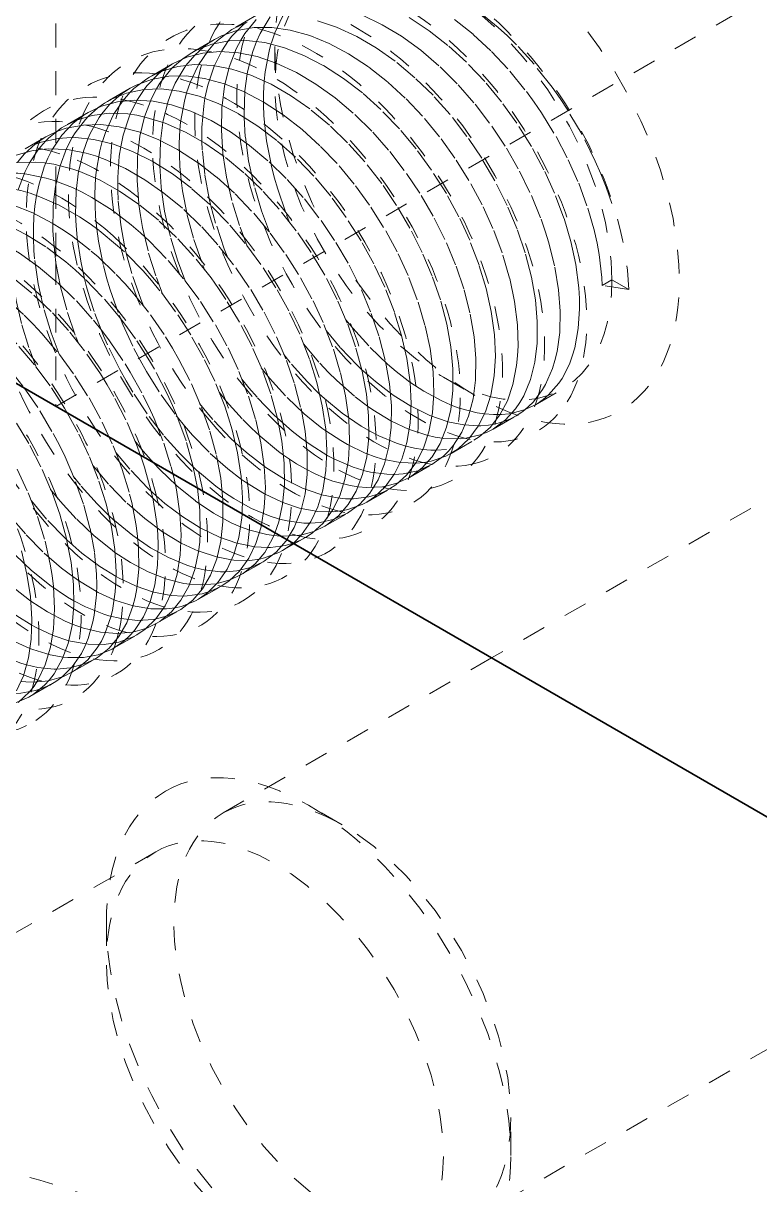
# Model space of a CAD drawing. Header units: millimetres. Extents: x -742 to 742, y -525 to 525.
# Drawn here: x 398.56 to 429.47, y 142.76 to 191.49 of the extents above; entities that cross this region are included whole.
import ezdxf

# ---------------------------------------------------------------- set-up
doc = ezdxf.new("R2010")
doc.units = ezdxf.units.MM
doc.linetypes.add('虚线', pattern=[2, 1, -1])
doc.layers.get('0').update_dxf_attribs({"lineweight": 35})
doc.layers.add('粗实线层', color=7, linetype='Continuous', lineweight=35)
doc.layers.add('虚线层', color=6, linetype='虚线', lineweight=18)

# ---------------------------------------------------------------- blocks, each defined once
blk = doc.blocks.new('*X14')
blk.add_line((-632.242, -189.479), (-540.318, -242.551))
at = {"layer": '虚线层', "color": 7}
for p, q in [((-592.694, -228.583), (-625.221, -247.363)), ((-594.765, -231.528), (-594.765, -233.161))]:
    blk.add_line(p, q, dxfattribs=at)
for centre, major_axis in [((-586.28, -236.427), (-6, 10.392)), ((-587.694, -237.244), (-5, 8.66))]:
    blk.add_ellipse(centre, major_axis=major_axis, ratio=0.57735, dxfattribs=at)
blk = doc.blocks.new('*X15')
blk.add_line((-632.242, -189.479), (-540.318, -242.551))
at = {"layer": '虚线层', "color": 7}
for p, q in [((-596.887, -175.832), (-596.887, -200.603)), ((-596.887, -209.891), (-567.39, -192.861)), ((-588.462, -193.48), (-589.415, -194.031)), ((-590.227, -194.5), (-591.183, -195.052)), ((-587.694, -194.786), (-587.694, -196.419)), ((-591.995, -195.52), (-592.949, -196.071)), ((-593.765, -196.542), (-594.718, -197.092)), ((-595.531, -197.562), (-596.487, -198.113)), ((-597.298, -198.582), (-598.252, -199.133)), ((-596.887, -200.603), (-596.887, -203.792)), ((-596.887, -203.792), (-596.887, -209.891)), ((-573.552, -204.584), (-573.96, -204.82)), ((-572.845, -204.992), (-573.552, -204.584)), ((-572.845, -204.992), (-573.96, -204.82)), ((-557.339, -208.171), (-578.602, -220.447)), ((-580.623, -208.667), (-579.209, -209.483)), ((-576.764, -209.821), (-575.623, -209.162)), ((-586.886, -215.665), (-596.887, -209.891)), ((-578.531, -210.841), (-577.576, -210.289)), ((-580.297, -211.861), (-579.344, -211.31)), ((-582.067, -212.882), (-581.113, -212.332)), ((-583.835, -213.903), (-582.879, -213.351)), ((-585.601, -214.923), (-584.646, -214.372)), ((-586.886, -215.665), (-586.416, -215.393)), ((-587.369, -215.944), (-586.886, -215.665)), ((-578.602, -220.447), (-586.886, -215.665)), ((-589.139, -216.965), (-588.183, -216.414)), ((-590.904, -217.985), (-589.949, -217.433)), ((-592.672, -219.005), (-591.719, -218.455)), ((-594.442, -220.027), (-593.487, -219.476)), ((-596.208, -221.047), (-595.253, -220.495)), ((-578.602, -220.447), (-589.866, -226.95)), ((-558.602, -231.994), (-578.602, -220.447)), ((-597.975, -222.067), (-597.022, -221.517)), ((-584.866, -227.446), (-586.28, -226.629)), ((-579.866, -244.271), (-558.602, -231.994)), ((-577.795, -241.326), (-577.795, -239.693))]:
    blk.add_line(p, q, dxfattribs=at)
for points in [[(-580.16, -193.658), (-579.368, -194.288), (-578.6, -195), (-577.83, -195.827), (-577.142, -196.678), (-576.814, -197.127), (-576.505, -197.581), (-575.898, -198.573), (-575.387, -199.545), (-574.945, -200.532), (-574.564, -201.574), (-574.285, -202.555), (-574.176, -203.043), (-574.09, -203.516), (-573.977, -204.49), (-573.96, -204.82)], [(-575.644, -208.716), (-575.338, -208.115), (-575.214, -207.781), (-575.112, -207.431), (-574.963, -206.629), (-574.909, -205.799), (-574.913, -205.359), (-574.94, -204.913), (-575.065, -203.934), (-575.273, -202.97), (-575.565, -201.987), (-575.958, -200.946), (-576.409, -199.959), (-576.928, -198.99), (-577.544, -198.002), (-578.188, -197.107), (-578.884, -196.265), (-579.661, -195.448), (-580.432, -194.747), (-581.226, -194.127), (-582.075, -193.573)], [(-584.044, -193.469), (-583.19, -193.875), (-582.377, -194.363), (-581.575, -194.944), (-580.754, -195.649), (-580.003, -196.399), (-579.291, -197.217), (-578.591, -198.138), (-577.98, -199.06), (-577.43, -200.017), (-576.927, -201.048), (-576.525, -202.04), (-576.351, -202.54), (-576.201, -203.029), (-575.948, -204.053), (-575.793, -204.997), (-575.724, -205.902), (-575.745, -206.798), (-575.853, -207.589), (-575.941, -207.96), (-576.047, -208.307), (-576.338, -208.976), (-576.461, -209.187)], [(-573.555, -201.379), (-573.8, -200.687), (-574.017, -200.14), (-574.25, -199.604), (-574.806, -198.486), (-575.404, -197.467), (-575.729, -196.97), (-576.064, -196.495), (-576.82, -195.534), (-577.553, -194.725), (-577.935, -194.346), (-578.319, -193.993), (-579.148, -193.317), (-579.778, -192.883)], [(-589.643, -194.545), (-589.495, -194.357), (-589.011, -193.867), (-588.904, -193.78)], [(-578.531, -210.841), (-578.524, -210.837), (-578.012, -210.461), (-577.593, -210), (-577.41, -209.73), (-577.247, -209.442), (-576.968, -208.762), (-576.787, -208.033), (-576.692, -207.235), (-576.684, -206.33), (-576.764, -205.419), (-576.93, -204.469), (-577.194, -203.442), (-577.53, -202.452), (-577.944, -201.462), (-578.459, -200.434), (-579.017, -199.481), (-579.634, -198.563), (-580.341, -197.649), (-581.059, -196.84), (-581.815, -196.101), (-582.641, -195.41), (-583.446, -194.841), (-584.258, -194.365), (-585.11, -193.973), (-585.909, -193.708)], [(-588.855, -193.767), (-589.416, -194.031)], [(-588.474, -193.657), (-588.511, -193.695), (-588.952, -194.247), (-589.128, -194.53)], [(-588.467, -194.577), (-588.315, -194.244), (-587.939, -193.613), (-587.892, -193.547)], [(-587.363, -193.515), (-587.372, -193.531), (-587.696, -194.215), (-587.828, -194.591), (-587.861, -194.696)], [(-590.227, -194.5), (-589.929, -194.345), (-589.287, -194.115), (-588.56, -193.993), (-587.825, -193.991), (-587.056, -194.101), (-586.221, -194.333), (-585.411, -194.664), (-584.598, -195.097), (-583.749, -195.658), (-582.957, -196.284), (-582.189, -196.992), (-581.416, -197.814), (-580.723, -198.66), (-580.081, -199.558), (-579.469, -200.547), (-578.954, -201.518), (-578.51, -202.506), (-578.124, -203.549), (-577.838, -204.531), (-577.635, -205.492), (-577.515, -206.467), (-577.49, -207.349), (-577.51, -207.774), (-577.552, -208.176), (-577.708, -208.973), (-577.94, -209.652), (-578.251, -210.246), (-578.661, -210.771), (-579.123, -211.169), (-579.344, -211.31)], [(-589.416, -194.031), (-589.493, -194.077), (-590.035, -194.48), (-590.221, -194.657)], [(-591.427, -195.586), (-591.059, -195.15), (-590.688, -194.813)], [(-580.297, -211.86), (-580.008, -211.671), (-579.557, -211.259), (-579.159, -210.72), (-578.857, -210.113), (-578.635, -209.422), (-578.49, -208.614), (-578.441, -207.78), (-578.48, -206.892), (-578.614, -205.911), (-578.828, -204.946), (-579.124, -203.961), (-579.521, -202.918), (-579.975, -201.932), (-580.5, -200.965), (-581.123, -199.982), (-581.772, -199.09), (-582.47, -198.252), (-583.247, -197.439), (-584.019, -196.742), (-584.814, -196.128), (-585.666, -195.582), (-586.48, -195.163), (-587.288, -194.847), (-588.119, -194.629), (-588.882, -194.535), (-589.612, -194.552), (-590.334, -194.692), (-590.97, -194.937), (-591.183, -195.052)], [(-590.221, -194.657), (-590.51, -194.983), (-590.898, -195.557)], [(-590.688, -194.813), (-590.514, -194.683), (-590.227, -194.5)], [(-590.232, -195.595), (-589.926, -194.975), (-589.643, -194.545)], [(-589.128, -194.53), (-589.316, -194.89), (-589.612, -195.656), (-589.628, -195.71)], [(-588.859, -195.939), (-588.832, -195.794), (-588.624, -194.999), (-588.467, -194.577)], [(-587.861, -194.696), (-587.939, -194.98), (-588.104, -195.86), (-588.145, -196.24)], [(-591.183, -195.052), (-591.546, -195.29), (-592.004, -195.691)], [(-591.995, -195.52), (-591.389, -195.24), (-590.723, -195.065), (-590.009, -195), (-589.217, -195.051), (-588.434, -195.214), (-587.633, -195.486), (-586.78, -195.885), (-585.969, -196.368), (-585.167, -196.944), (-584.343, -197.642), (-583.588, -198.386), (-582.871, -199.198), (-582.168, -200.116), (-581.556, -201.037), (-581.004, -201.994), (-580.495, -203.023), (-580.085, -204.013), (-579.754, -205.002), (-579.495, -206.026), (-579.336, -206.974), (-579.263, -207.883), (-579.278, -208.785), (-579.38, -209.578), (-579.565, -210.301), (-579.85, -210.975), (-580.201, -211.525), (-580.406, -211.767), (-580.625, -211.98), (-581.113, -212.332)], [(-593.181, -196.589), (-593.061, -196.435), (-592.58, -195.937), (-592.421, -195.807)], [(-582.067, -212.882), (-582.024, -212.857), (-581.515, -212.473), (-581.101, -212.004), (-580.762, -211.442), (-580.491, -210.757), (-580.316, -210.023), (-580.225, -209.219), (-580.221, -208.309), (-580.306, -207.394), (-580.478, -206.443), (-580.751, -205.416), (-581.094, -204.427), (-581.512, -203.437), (-582.03, -202.409), (-582.59, -201.457), (-583.212, -200.542), (-583.924, -199.633), (-584.647, -198.83), (-585.406, -198.096), (-586.232, -197.409), (-587.035, -196.845), (-587.847, -196.376), (-588.7, -195.993), (-589.5, -195.736), (-590.28, -195.589), (-591.066, -195.553), (-591.772, -195.633), (-592.431, -195.823), (-592.949, -196.071)], [(-592.004, -195.691), (-592.08, -195.771), (-592.514, -196.329), (-592.662, -196.57)], [(-592.421, -195.807), (-592.031, -195.542), (-591.995, -195.52)], [(-592.001, -196.617), (-591.873, -196.331), (-591.505, -195.695), (-591.427, -195.586)], [(-590.898, -195.557), (-590.931, -195.616), (-591.252, -196.307), (-591.396, -196.731)], [(-590.627, -196.961), (-590.506, -196.414), (-590.256, -195.654), (-590.232, -195.595)], [(-589.628, -195.71), (-589.807, -196.461), (-589.911, -197.26)], [(-593.765, -196.542), (-593.509, -196.407), (-592.87, -196.17), (-592.143, -196.038), (-591.41, -196.028), (-590.643, -196.13), (-589.811, -196.356), (-589.005, -196.68), (-588.191, -197.107), (-587.34, -197.66), (-586.544, -198.279), (-585.774, -198.981), (-584.999, -199.799), (-584.306, -200.642), (-583.661, -201.538), (-583.043, -202.524), (-582.522, -203.492), (-582.071, -204.478), (-581.68, -205.521), (-581.391, -206.505), (-581.184, -207.469), (-581.057, -208.447), (-581.024, -209.332), (-581.078, -210.161), (-581.228, -210.963), (-581.456, -211.649), (-581.765, -212.25), (-582.17, -212.783), (-582.626, -213.187), (-582.879, -213.351)], [(-592.949, -196.071), (-593.066, -196.141), (-593.606, -196.553), (-593.763, -196.704)], [(-588.985, -197.767), (-588.988, -197.621), (-588.953, -196.655), (-588.859, -195.939)], [(-588.145, -196.24), (-588.174, -196.759), (-588.176, -197.232), (-588.156, -197.707), (-588.094, -198.375)], [(-594.958, -197.623), (-594.626, -197.225), (-594.229, -196.859)], [(-583.835, -213.903), (-583.513, -213.688), (-583.065, -213.269), (-582.67, -212.722), (-582.372, -212.108), (-582.157, -211.412), (-582.021, -210.601), (-581.979, -209.764), (-582.023, -208.871), (-582.161, -207.887), (-582.379, -206.919), (-582.681, -205.933), (-583.085, -204.892), (-583.546, -203.908), (-584.077, -202.943), (-584.701, -201.961), (-585.352, -201.071), (-586.053, -200.236), (-586.834, -199.429), (-587.61, -198.739), (-588.407, -198.132), (-589.259, -197.593), (-590.071, -197.179), (-590.876, -196.869), (-591.706, -196.66), (-592.47, -196.574), (-593.199, -196.6), (-593.917, -196.747), (-594.547, -196.999), (-594.718, -197.092)], [(-593.763, -196.704), (-594.078, -197.064), (-594.434, -197.596)], [(-594.229, -196.859), (-594.088, -196.752), (-593.765, -196.542)], [(-593.768, -197.633), (-593.488, -197.061), (-593.181, -196.589)], [(-592.662, -196.57), (-592.871, -196.977), (-593.161, -197.749)], [(-592.393, -197.981), (-592.376, -197.891), (-592.174, -197.091), (-592.001, -196.617)], [(-591.396, -196.731), (-591.49, -197.078), (-591.649, -197.962), (-591.681, -198.282)], [(-595.531, -197.562), (-594.967, -197.296), (-594.303, -197.113), (-593.594, -197.041), (-592.806, -197.086), (-592.026, -197.242), (-591.225, -197.506), (-590.371, -197.897), (-589.558, -198.372), (-588.755, -198.942), (-587.931, -199.636), (-587.176, -200.375), (-586.457, -201.184), (-585.748, -202.096), (-585.13, -203.013), (-584.572, -203.967), (-584.06, -204.997), (-583.648, -205.988), (-583.312, -206.977), (-583.046, -208.003), (-582.879, -208.951), (-582.798, -209.862), (-582.808, -210.768), (-582.906, -211.568), (-583.088, -212.297), (-583.366, -212.976), (-583.71, -213.532), (-584.128, -213.992), (-584.641, -214.368), (-584.646, -214.372)], [(-594.718, -197.092), (-594.842, -197.167), (-595.116, -197.358), (-595.531, -197.725)], [(-590.755, -198.779), (-590.754, -198.184), (-590.679, -197.29), (-590.627, -196.961)], [(-589.911, -197.26), (-589.916, -197.33), (-589.94, -198.304), (-589.875, -199.275), (-589.864, -199.379)], [(-596.719, -198.633), (-596.629, -198.515), (-596.153, -198.011), (-595.964, -197.854)], [(-585.6, -214.922), (-585.523, -214.876), (-585.021, -214.486), (-584.613, -214.012), (-584.279, -213.443), (-584.011, -212.75), (-583.84, -212.01), (-583.755, -211.202), (-583.76, -210.29), (-583.853, -209.373), (-584.031, -208.42), (-584.308, -207.391), (-584.654, -206.399), (-585.077, -205.409), (-585.601, -204.384), (-586.168, -203.435), (-586.795, -202.524), (-587.509, -201.618), (-588.233, -200.818), (-588.992, -200.088), (-589.82, -199.408), (-590.626, -198.852), (-591.44, -198.391), (-592.292, -198.014), (-593.09, -197.764), (-593.484, -197.679), (-593.866, -197.623), (-594.649, -197.595), (-595.354, -197.683), (-596.012, -197.882), (-596.487, -198.114)], [(-595.531, -197.725), (-595.645, -197.847), (-596.076, -198.411), (-596.194, -198.606)], [(-595.964, -197.854), (-595.607, -197.607), (-595.531, -197.562)], [(-595.537, -198.659), (-595.43, -198.419), (-595.065, -197.776), (-594.958, -197.623)], [(-594.434, -197.596), (-594.493, -197.703), (-594.807, -198.399), (-594.933, -198.78), (-594.934, -198.781)], [(-594.162, -199.004), (-594.057, -198.511), (-593.814, -197.746), (-593.768, -197.633)], [(-593.161, -197.749), (-593.161, -197.749), (-593.353, -198.56), (-593.449, -199.3)], [(-588.609, -200.462), (-588.795, -199.584), (-588.934, -198.586), (-588.985, -197.767)], [(-596.487, -198.114), (-596.642, -198.209), (-597.177, -198.626), (-597.311, -198.758)], [(-597.298, -198.582), (-597.084, -198.468), (-596.772, -198.331), (-596.451, -198.223), (-595.73, -198.085), (-594.999, -198.068), (-594.233, -198.161), (-593.4, -198.378), (-592.593, -198.695), (-591.781, -199.115), (-590.931, -199.663), (-590.136, -200.276), (-589.363, -200.972), (-588.583, -201.784), (-587.885, -202.622), (-587.237, -203.515), (-586.617, -204.5), (-586.093, -205.468), (-585.638, -206.453), (-585.239, -207.495), (-584.942, -208.479), (-584.729, -209.444), (-584.597, -210.426), (-584.561, -211.315), (-584.61, -212.15), (-584.752, -212.956), (-584.973, -213.645), (-585.274, -214.252), (-585.674, -214.791), (-586.128, -215.204), (-586.416, -215.394)], [(-592.523, -199.805), (-592.524, -199.728), (-592.493, -198.757), (-592.393, -197.981)], [(-591.681, -198.282), (-591.71, -198.863), (-591.685, -199.813), (-591.629, -200.404)], [(-597.734, -198.877), (-597.659, -198.819), (-597.597, -198.774)], [(-586.905, -215.613), (-586.57, -215.276), (-586.183, -214.724), (-585.893, -214.106), (-585.683, -213.405), (-585.552, -212.588), (-585.513, -211.744), (-585.562, -210.848), (-585.708, -209.862), (-585.934, -208.894), (-586.243, -207.909), (-586.651, -206.866), (-587.115, -205.882), (-587.648, -204.917), (-588.278, -203.938), (-588.935, -203.054), (-589.64, -202.224), (-590.424, -201.422), (-591.199, -200.736), (-591.599, -200.422), (-591.996, -200.134), (-592.848, -199.601), (-593.661, -199.195), (-594.467, -198.894), (-595.296, -198.693), (-596.057, -198.614), (-596.427, -198.617), (-596.781, -198.647), (-597.495, -198.801), (-597.733, -198.884)], [(-597.597, -198.774), (-597.298, -198.582)], [(-597.311, -198.758), (-597.42, -198.874), (-597.518, -198.987)], [(-597.303, -199.676), (-597.216, -199.478), (-597.048, -199.146), (-596.719, -198.633)], [(-596.194, -198.606), (-596.43, -199.067), (-596.701, -199.796)], [(-595.929, -200.016), (-595.925, -199.991), (-595.727, -199.185), (-595.537, -198.659)], [(-594.934, -198.781), (-595.037, -199.173), (-595.189, -200.062), (-595.214, -200.321)], [(-590.375, -201.479), (-590.447, -201.173), (-590.634, -200.162), (-590.741, -199.128), (-590.755, -198.779)], [(-588.094, -198.375), (-588.044, -198.744), (-587.85, -199.755), (-587.722, -200.271), (-587.575, -200.78), (-587.204, -201.86), (-587.082, -202.171)], [(-598.549, -199.356), (-597.888, -199.164), (-597.536, -199.11), (-597.179, -199.083), (-596.392, -199.119), (-595.614, -199.268), (-595.214, -199.384), (-594.816, -199.526), (-593.964, -199.911), (-593.151, -200.379), (-592.346, -200.942), (-591.518, -201.628), (-590.76, -202.362), (-590.039, -203.167), (-589.329, -204.077), (-588.708, -204.992), (-588.146, -205.943), (-587.626, -206.97), (-587.207, -207.96), (-586.866, -208.95), (-586.596, -209.978), (-586.425, -210.93), (-586.339, -211.844), (-586.34, -212.752), (-586.43, -213.555), (-586.606, -214.289), (-586.88, -214.975), (-587.221, -215.539), (-587.635, -216.007), (-588.142, -216.39), (-588.183, -216.413)], [(-598.491, -199.659), (-598.42, -199.566), (-598.194, -199.301), (-597.734, -198.877)], [(-597.518, -198.987), (-597.642, -199.143), (-597.967, -199.637)], [(-594.289, -200.818), (-594.288, -200.287), (-594.221, -199.389), (-594.162, -199.004)], [(-593.449, -199.3), (-593.459, -199.435), (-593.476, -200.412), (-593.403, -201.384), (-593.399, -201.421)], [(-596.177, -199.931), (-596.968, -199.729), (-597.357, -199.67), (-597.733, -199.638), (-598.5, -199.662), (-599.185, -199.799), (-599.51, -199.909), (-599.817, -200.045), (-600.02, -200.154)], [(-597.967, -199.637), (-598.05, -199.788), (-598.174, -200.037)], [(-597.695, -201.037), (-597.604, -200.606), (-597.367, -199.836), (-597.303, -199.676)], [(-596.701, -199.796), (-596.715, -199.845), (-596.899, -200.659), (-596.959, -201.094), (-596.984, -201.345)], [(-592.143, -202.506), (-592.319, -201.695), (-592.465, -200.696), (-592.523, -199.805)], [(-589.864, -199.379), (-589.725, -200.277), (-589.476, -201.35), (-589.157, -202.377), (-588.86, -203.165)], [(-600.835, -200.624), (-600.27, -200.358), (-599.57, -200.168), (-598.857, -200.102), (-598.484, -200.111), (-598.107, -200.148), (-597.287, -200.315), (-596.993, -200.403)], [(-598.174, -200.037), (-598.453, -200.77), (-598.466, -200.814)], [(-587.69, -215.205), (-587.531, -214.742), (-587.369, -213.999), (-587.29, -213.187), (-587.3, -212.271), (-587.397, -211.35), (-587.579, -210.393), (-587.863, -209.363), (-588.216, -208.373), (-588.646, -207.385), (-589.175, -206.36), (-589.745, -205.412), (-590.054, -204.949), (-590.373, -204.503), (-591.09, -203.601), (-591.819, -202.807), (-592.582, -202.084), (-593.412, -201.41), (-594.218, -200.859), (-594.627, -200.617), (-595.03, -200.403), (-595.881, -200.033), (-596.177, -199.931)], [(-596.058, -201.843), (-596.058, -201.834), (-596.036, -200.861), (-595.929, -200.016)], [(-594.293, -203.152), (-595.081, -202.502), (-595.485, -202.208), (-595.887, -201.941), (-596.742, -201.453), (-597.552, -201.092), (-597.957, -200.95), (-598.35, -200.836), (-599.167, -200.685), (-599.913, -200.655), (-600.621, -200.738), (-601.314, -200.944), (-601.79, -201.176)], [(-596.993, -200.403), (-596.186, -200.712), (-595.776, -200.907), (-595.372, -201.124), (-594.52, -201.664), (-593.723, -202.271), (-593.33, -202.61), (-592.95, -202.963), (-592.17, -203.771), (-591.469, -204.606), (-590.816, -205.494), (-590.189, -206.475), (-589.66, -207.44), (-589.201, -208.426), (-588.799, -209.469), (-588.498, -210.455), (-588.278, -211.421), (-588.138, -212.404), (-588.094, -213.296), (-588.137, -214.134), (-588.276, -214.947), (-588.493, -215.643), (-588.789, -216.256), (-589.182, -216.801), (-589.629, -217.219), (-589.949, -217.433)], [(-595.214, -200.321), (-595.246, -200.968), (-595.217, -201.922), (-595.167, -202.445)], [(-591.629, -200.404), (-591.567, -200.853), (-591.37, -201.867), (-591.092, -202.893), (-590.715, -203.972), (-590.628, -204.192)], [(-587.918, -202.588), (-588.253, -201.684), (-588.56, -200.656), (-588.609, -200.462)], [(-602.601, -201.644), (-602.354, -201.513), (-601.718, -201.275), (-601.378, -201.196), (-601.031, -201.147), (-600.262, -201.132), (-599.495, -201.231), (-598.703, -201.441), (-597.853, -201.776), (-597.041, -202.202), (-596.632, -202.454), (-596.232, -202.725), (-595.397, -203.374), (-595.11, -203.623)], [(-597.828, -202.818), (-597.828, -202.393), (-597.806, -201.932), (-597.764, -201.491), (-597.695, -201.037)], [(-594, -203.148), (-594.16, -202.272), (-594.271, -201.235), (-594.289, -200.818)], [(-592.95, -207.981), (-593.548, -207.05), (-593.871, -206.596), (-594.202, -206.162), (-594.942, -205.288), (-595.686, -204.522), (-596.073, -204.165), (-596.46, -203.832), (-597.297, -203.197), (-598.108, -202.687), (-598.922, -202.277), (-599.77, -201.957), (-600.559, -201.762), (-601.32, -201.677), (-602.083, -201.708), (-602.763, -201.852), (-603.394, -202.107), (-603.556, -202.195)], [(-596.984, -201.345), (-596.997, -201.537), (-597.007, -202.517), (-596.988, -202.873)], [(-593.399, -201.421), (-593.334, -201.886), (-593.245, -202.387), (-592.99, -203.46), (-592.667, -204.488), (-592.392, -205.216)], [(-589.666, -203.657), (-589.815, -203.278), (-590.179, -202.198), (-590.375, -201.479)], [(-604.371, -202.665), (-603.851, -202.417), (-603.155, -202.219), (-602.444, -202.144), (-601.694, -202.181), (-600.875, -202.34), (-600.075, -202.604), (-599.668, -202.777), (-599.265, -202.973), (-598.412, -203.469), (-597.607, -204.037), (-596.821, -204.692), (-596.024, -205.465), (-595.304, -206.273), (-594.959, -206.703), (-594.631, -207.14), (-593.98, -208.104), (-593.766, -208.452)], [(-595.68, -204.537), (-595.84, -203.805), (-595.991, -202.804), (-596.036, -202.31), (-596.058, -201.843)], [(-593.328, -211.945), (-593.499, -211.488), (-593.949, -210.449), (-594.449, -209.473), (-594.727, -208.991), (-595.015, -208.523), (-595.675, -207.566), (-596.356, -206.707), (-597.083, -205.91), (-597.885, -205.147), (-598.673, -204.503), (-599.478, -203.947), (-600.331, -203.465), (-601.141, -203.111), (-601.94, -202.864), (-602.757, -202.721), (-603.501, -202.7), (-604.205, -202.789), (-604.891, -203.002), (-605.323, -203.215)], [(-595.167, -202.445), (-595.094, -202.964), (-594.89, -203.978), (-594.756, -204.495), (-594.604, -205.004), (-594.22, -206.082), (-594.172, -206.203)], [(-591.443, -204.649), (-591.762, -203.794), (-592.075, -202.767), (-592.143, -202.506)], [(-606.139, -203.686), (-605.933, -203.576), (-605.299, -203.329), (-604.613, -203.192), (-603.847, -203.169), (-603.083, -203.262), (-602.295, -203.465), (-601.447, -203.794), (-600.633, -204.211), (-599.822, -204.727), (-598.984, -205.368), (-598.212, -206.064), (-597.834, -206.443), (-597.472, -206.834), (-596.737, -207.714), (-596.086, -208.605), (-595.492, -209.539), (-594.937, -210.555), (-594.481, -211.54), (-594.28, -212.04), (-594.101, -212.533), (-593.787, -213.569), (-593.698, -213.928)], [(-597.804, -203.344), (-597.828, -202.818)], [(-596.988, -202.873), (-596.931, -203.479)], [(-589.067, -214.407), (-589.05, -213.726), (-589.107, -212.828), (-589.258, -211.84), (-589.488, -210.869), (-589.635, -210.372), (-589.8, -209.881), (-590.214, -208.838), (-590.684, -207.856), (-591.224, -206.894), (-591.859, -205.919), (-592.518, -205.037), (-592.869, -204.612), (-593.224, -204.21), (-594.009, -203.412), (-594.293, -203.152)], [(-593.915, -203.514), (-593.969, -203.285), (-594, -203.148)], [(-597.446, -205.566), (-597.519, -205.259), (-597.622, -204.755), (-597.774, -203.705), (-597.804, -203.344)], [(-596.931, -203.479), (-596.879, -203.861), (-596.792, -204.369), (-596.686, -204.874), (-596.396, -205.953), (-596.039, -206.979), (-595.935, -207.241)], [(-595.11, -203.623), (-594.349, -204.352), (-593.978, -204.746), (-593.623, -205.151), (-592.908, -206.056), (-592.282, -206.968), (-591.99, -207.443), (-591.717, -207.918), (-591.195, -208.945), (-590.771, -209.935), (-590.423, -210.924), (-590.145, -211.952), (-589.967, -212.906), (-589.876, -213.824), (-589.874, -214.737), (-589.96, -215.545), (-590.129, -216.283), (-590.394, -216.975), (-590.728, -217.543), (-591.138, -218.018), (-591.643, -218.409), (-591.719, -218.455)], [(-593.209, -205.677), (-593.323, -205.389), (-593.696, -204.311), (-593.915, -203.514)], [(-598.889, -208.257), (-598.21, -209.119), (-597.553, -210.079), (-596.992, -211.031), (-596.734, -211.521), (-596.497, -212.008), (-596.054, -213.05), (-595.711, -214.039), (-595.448, -215.016), (-595.264, -216.017), (-595.177, -216.933), (-595.166, -217.377), (-595.177, -217.8), (-595.27, -218.649), (-595.325, -218.928)], [(-596.406, -210.162), (-596.527, -209.959), (-597.129, -209.029), (-597.785, -208.144), (-598.526, -207.273), (-599.271, -206.512), (-600.049, -205.829), (-600.89, -205.201), (-601.701, -204.699), (-602.514, -204.294), (-603.359, -203.98), (-604.145, -203.792), (-604.905, -203.716), (-605.667, -203.756), (-606.346, -203.909), (-606.874, -204.12)], [(-598.701, -204.486), (-598.548, -205.446), (-598.308, -206.468), (-597.991, -207.496), (-597.699, -208.272)], [(-594.883, -206.929), (-595.276, -205.907), (-595.445, -205.389), (-595.592, -204.879), (-595.68, -204.537)], [(-598.509, -212.53), (-598.046, -213.514), (-597.659, -214.505), (-597.338, -215.541), (-597.118, -216.509), (-597.04, -216.986), (-596.984, -217.447), (-596.935, -218.388), (-596.976, -219.226), (-597.102, -220), (-597.325, -220.735), (-597.621, -221.349), (-597.8, -221.625), (-597.994, -221.873), (-598.463, -222.319)], [(-596.749, -207.707), (-597.084, -206.801), (-597.393, -205.774), (-597.446, -205.566)], [(-598.529, -221.819), (-598.246, -221.194), (-598.035, -220.448), (-597.92, -219.664), (-597.89, -218.816), (-597.95, -217.869), (-598.097, -216.926), (-598.33, -215.956)], [(-594.172, -206.203), (-594.067, -206.457)], [(-594.067, -206.457), (-593.605, -207.461), (-593.348, -207.956), (-593.079, -208.434), (-592.465, -209.412), (-591.829, -210.287), (-591.78, -210.349)], [(-584.717, -206.253), (-584.426, -206.612), (-583.696, -207.424), (-582.974, -208.117), (-582.603, -208.434), (-582.234, -208.723), (-582.025, -208.876)], [(-591.124, -212.43), (-591.67, -211.886), (-592.361, -211.105), (-593.046, -210.21), (-593.652, -209.301), (-593.938, -208.824), (-594.205, -208.345), (-594.72, -207.302), (-594.883, -206.929)], [(-584.056, -208.343), (-584.247, -208.16), (-584.955, -207.418), (-585.544, -206.709)], [(-597.829, -221.977), (-597.358, -221.594), (-597.146, -221.363), (-596.956, -221.112), (-596.614, -220.503), (-596.369, -219.836), (-596.276, -219.469), (-596.205, -219.09), (-596.124, -218.233), (-596.137, -217.358), (-596.238, -216.438), (-596.436, -215.433), (-596.709, -214.453), (-597.061, -213.461), (-597.514, -212.421), (-598.02, -211.447), (-598.592, -210.501), (-599.257, -209.548), (-599.943, -208.693), (-600.67, -207.899), (-601.189, -207.395)], [(-586.496, -207.264), (-586.491, -207.27), (-585.811, -208.076), (-585.456, -208.455), (-585.099, -208.808), (-584.327, -209.488), (-583.802, -209.887)], [(-590.942, -213.323), (-591.132, -212.369), (-591.422, -211.338), (-591.78, -210.347), (-591.989, -209.847), (-592.213, -209.358), (-592.745, -208.334), (-592.95, -207.981)], [(-585.83, -209.358), (-586.329, -208.863), (-587.055, -208.044), (-587.317, -207.718)], [(-593.766, -208.452), (-593.232, -209.416), (-592.988, -209.909), (-592.765, -210.399), (-592.356, -211.441), (-592.049, -212.428), (-591.926, -212.919), (-591.825, -213.397), (-591.682, -214.384), (-591.632, -215.279), (-591.668, -216.121), (-591.798, -216.937), (-592.008, -217.638), (-592.3, -218.257), (-592.691, -218.811), (-593.134, -219.237), (-593.487, -219.476)], [(-588.266, -208.278), (-587.917, -208.709), (-587.185, -209.517), (-586.46, -210.203), (-586.087, -210.516), (-585.717, -210.802), (-585.559, -210.916)], [(-581.985, -209.885), (-582.73, -209.418), (-583.477, -208.852), (-584.056, -208.343)], [(-587.584, -210.389), (-587.731, -210.249), (-588.44, -209.511), (-588.786, -209.111), (-589.075, -208.754)], [(-582.025, -208.876), (-581.446, -209.258), (-580.696, -209.663), (-580.321, -209.827), (-580.295, -209.838)], [(-576.764, -209.82), (-576.694, -209.779), (-576.443, -209.606), (-576.211, -209.411), (-575.777, -208.915), (-575.644, -208.716)], [(-590.035, -209.295), (-589.978, -209.367), (-589.731, -209.671)], [(-583.756, -210.905), (-584.079, -210.715), (-584.869, -210.174), (-585.609, -209.562), (-585.83, -209.358)], [(-576.461, -209.187), (-576.843, -209.696), (-577.063, -209.915), (-577.296, -210.106), (-577.576, -210.289)], [(-590.547, -210.143), (-590.853, -209.764)], [(-589.731, -209.671), (-589.038, -210.447), (-588.677, -210.809), (-588.317, -211.145), (-587.539, -211.784), (-587.337, -211.931)], [(-583.802, -209.887), (-583.58, -210.041), (-582.831, -210.497), (-582.064, -210.859)], [(-580.437, -210.536), (-580.467, -210.527), (-581.196, -210.272), (-581.979, -209.888), (-581.985, -209.885)], [(-580.295, -209.838), (-579.956, -209.963), (-579.201, -210.16), (-578.893, -210.207)], [(-577.743, -210.179), (-577.238, -210.041), (-576.764, -209.82)], [(-594.508, -218.457), (-594.388, -217.678), (-594.36, -217.26), (-594.353, -216.835), (-594.41, -215.892), (-594.551, -214.952), (-594.654, -214.466), (-594.777, -213.982), (-595.102, -212.944), (-595.494, -211.953), (-595.962, -210.97), (-596.406, -210.162)], [(-591.78, -210.349), (-591.492, -210.703), (-591.151, -211.097), (-590.403, -211.868), (-589.67, -212.517), (-589.1, -212.954)], [(-589.364, -211.4), (-589.551, -211.221), (-590.295, -210.437), (-590.547, -210.143)], [(-585.466, -211.959), (-586.216, -211.496), (-586.593, -211.226), (-586.962, -210.936), (-587.584, -210.389)], [(-579.146, -210.707), (-579.76, -210.672), (-580.437, -210.536)], [(-578.059, -210.513), (-578.421, -210.62), (-578.733, -210.676), (-579.052, -210.704), (-579.146, -210.707)], [(-578.893, -210.207), (-578.515, -210.236), (-578.184, -210.231), (-577.868, -210.199), (-577.743, -210.179)], [(-577.576, -210.289), (-577.842, -210.426), (-578.059, -210.513)], [(-585.559, -210.916), (-584.927, -211.329), (-584.65, -211.488)], [(-582.194, -211.557), (-582.589, -211.435), (-583.329, -211.127), (-583.706, -210.933), (-583.756, -210.905)], [(-582.064, -210.859), (-582.049, -210.865), (-581.32, -211.105), (-580.962, -211.184), (-580.675, -211.227)], [(-579.678, -211.225), (-579.074, -211.086), (-578.79, -210.974), (-578.531, -210.841)], [(-593.576, -211.334), (-593.222, -211.77), (-592.779, -212.274)], [(-587.293, -212.945), (-588.074, -212.453), (-588.82, -211.881), (-589.191, -211.559), (-589.364, -211.4)], [(-584.65, -211.488), (-583.905, -211.848), (-583.826, -211.881)], [(-580.675, -211.227), (-580.617, -211.234), (-579.914, -211.249), (-579.678, -211.225)], [(-592.816, -213.518), (-593.036, -213.309), (-593.78, -212.531), (-594.37, -211.825)], [(-592.882, -213.457), (-593.15, -212.478), (-593.316, -211.98), (-593.328, -211.945)], [(-587.337, -211.931), (-586.788, -212.295), (-586.41, -212.515), (-586.038, -212.706), (-585.597, -212.9)], [(-583.97, -212.576), (-584.048, -212.554), (-584.41, -212.438), (-585.19, -212.104), (-585.466, -211.959)], [(-583.826, -211.881), (-583.535, -211.99), (-583.176, -212.102), (-582.44, -212.249)], [(-580.922, -211.728), (-581.145, -211.725), (-581.488, -211.697), (-581.834, -211.642), (-582.194, -211.557)], [(-581.288, -212.221), (-581.133, -212.189), (-580.526, -211.98), (-580.297, -211.86)], [(-580.495, -211.697), (-580.922, -211.728)], [(-595.332, -212.365), (-595.316, -212.384), (-594.638, -213.19), (-593.891, -213.958), (-593.157, -214.601), (-592.409, -215.153), (-591.619, -215.627), (-590.893, -215.964)], [(-592.779, -212.274), (-592.526, -212.54), (-591.802, -213.231), (-591.021, -213.862), (-590.87, -213.972)], [(-589.057, -213.967), (-589.422, -213.752), (-589.801, -213.503), (-590.173, -213.234), (-590.951, -212.589), (-591.124, -212.43)], [(-582.44, -212.249), (-582.434, -212.25), (-581.763, -212.275), (-581.44, -212.246), (-581.288, -212.221)], [(-581.113, -212.332), (-581.144, -212.349), (-581.63, -212.568)], [(-594.658, -214.469), (-595.157, -213.977), (-595.852, -213.203), (-596.162, -212.819)], [(-589.1, -212.954), (-588.924, -213.076), (-588.136, -213.559), (-587.392, -213.912), (-587.361, -213.924)], [(-585.738, -213.598), (-585.809, -213.578), (-586.54, -213.317), (-587.285, -212.95), (-587.293, -212.945)], [(-585.597, -212.9), (-585.26, -213.024), (-584.542, -213.215), (-584.202, -213.269)], [(-582.672, -212.747), (-582.994, -212.741), (-583.687, -212.645), (-583.97, -212.576)], [(-583.032, -213.238), (-582.572, -213.114), (-582.067, -212.882)], [(-581.63, -212.568), (-581.698, -212.59), (-582.305, -212.722), (-582.672, -212.747)], [(-597.106, -213.381), (-596.709, -213.865), (-596.01, -214.63), (-595.286, -215.315), (-594.507, -215.942), (-594.403, -216.017)], [(-594.442, -220.027), (-594.022, -219.734), (-593.794, -219.524), (-593.587, -219.293), (-593.208, -218.726), (-592.929, -218.096), (-592.731, -217.385), (-592.613, -216.558), (-592.587, -215.708), (-592.607, -215.259), (-592.648, -214.805), (-592.804, -213.813), (-592.882, -213.457)], [(-592.672, -219.005), (-592.524, -218.914), (-592.03, -218.508), (-591.633, -218.021), (-591.31, -217.44), (-591.055, -216.736), (-590.896, -215.987), (-590.848, -215.583), (-590.822, -215.169), (-590.837, -214.248), (-590.942, -213.326), (-590.942, -213.323)], [(-584.202, -213.269), (-583.855, -213.297), (-583.173, -213.262), (-583.032, -213.238)], [(-582.879, -213.351), (-583.146, -213.488), (-583.375, -213.58)], [(-596.426, -215.492), (-596.525, -215.399), (-597.27, -214.627), (-597.914, -213.856)], [(-593.698, -213.928), (-593.514, -214.884), (-593.454, -215.352), (-593.415, -215.803), (-593.405, -216.719), (-593.484, -217.532), (-593.557, -217.916), (-593.65, -218.276), (-593.912, -218.975), (-594.241, -219.55), (-594.644, -220.03), (-595.142, -220.428), (-595.253, -220.495)], [(-590.825, -214.99), (-591.56, -214.531), (-592.305, -213.965), (-592.816, -213.518)], [(-587.361, -213.924), (-586.662, -214.156), (-585.975, -214.289)], [(-584.468, -213.769), (-584.725, -213.764), (-585.064, -213.734), (-585.738, -213.598)], [(-584.811, -214.26), (-584.627, -214.22), (-584.026, -214.004), (-583.835, -213.903)], [(-583.375, -213.58), (-583.756, -213.688), (-584.389, -213.767), (-584.468, -213.769)], [(-598.875, -214.402), (-598.81, -214.484), (-598.128, -215.285), (-597.377, -216.045), (-596.64, -216.682), (-596.175, -217.032)], [(-590.905, -217.985), (-590.518, -217.719), (-590.081, -217.286), (-589.697, -216.727), (-589.411, -216.101), (-589.205, -215.394), (-589.08, -214.572), (-589.067, -214.407)], [(-590.87, -213.972), (-590.27, -214.367), (-589.522, -214.771), (-589.132, -214.942)], [(-587.498, -214.619), (-587.894, -214.496), (-588.671, -214.17), (-589.057, -213.967)], [(-585.975, -214.289), (-585.921, -214.295), (-585.252, -214.313), (-584.811, -214.26)], [(-584.646, -214.372), (-585.188, -214.616)], [(-598.204, -216.501), (-598.643, -216.068), (-599.338, -215.298), (-599.691, -214.864)], [(-591.033, -216.662), (-591.382, -216.556), (-592.158, -216.237), (-592.906, -215.825), (-593.655, -215.313), (-594.434, -214.674), (-594.658, -214.469)], [(-586.214, -214.79), (-586.485, -214.786), (-587.175, -214.696), (-587.498, -214.619)], [(-586.562, -215.278), (-586.066, -215.14), (-585.6, -214.922)], [(-585.188, -214.616), (-585.193, -214.618), (-585.799, -214.759), (-586.214, -214.79)], [(-589.275, -215.637), (-589.292, -215.632), (-590.024, -215.38), (-590.771, -215.02), (-590.825, -214.99)], [(-589.138, -216.965), (-589.026, -216.897), (-588.527, -216.498), (-588.122, -216.016), (-587.792, -215.44), (-587.69, -215.205)], [(-589.132, -214.942), (-588.748, -215.083), (-588.032, -215.267), (-587.735, -215.312)], [(-587.735, -215.312), (-587.469, -215.335)], [(-587.469, -215.335), (-587.346, -215.34), (-586.665, -215.296), (-586.562, -215.278)], [(-586.416, -215.394), (-586.647, -215.513), (-586.904, -215.619)], [(-597.898, -219.071), (-598.527, -218.682), (-599.273, -218.13), (-600.008, -217.486), (-600.757, -216.72), (-601.438, -215.915), (-601.45, -215.899)], [(-600.633, -215.43), (-600.198, -215.961), (-599.5, -216.722), (-598.774, -217.402), (-597.991, -218.02), (-597.939, -218.058)], [(-594.356, -217.031), (-595.042, -216.606), (-595.791, -216.048), (-596.426, -215.492)], [(-587.996, -215.81), (-588.55, -215.78), (-589.275, -215.637)], [(-586.904, -215.619), (-587.253, -215.722), (-587.88, -215.806), (-587.996, -215.81)], [(-587.369, -215.944), (-587.014, -215.703), (-586.905, -215.613)], [(-594.403, -216.017), (-593.757, -216.44), (-593.009, -216.837), (-592.233, -217.14), (-591.517, -217.316), (-591.269, -217.352)], [(-590.893, -215.964), (-590.874, -215.972), (-590.147, -216.21), (-589.51, -216.331)], [(-589.51, -216.331), (-589.411, -216.342), (-588.746, -216.353), (-588.346, -216.302)], [(-588.346, -216.302), (-588.124, -216.252), (-587.524, -216.027), (-587.369, -215.944)], [(-596.127, -218.052), (-596.392, -217.898), (-597.142, -217.394), (-597.921, -216.76), (-598.204, -216.501)], [(-589.754, -216.83), (-589.973, -216.828), (-590.663, -216.748), (-591.033, -216.662)], [(-588.719, -216.656), (-589.289, -216.792), (-589.754, -216.83)], [(-588.183, -216.413), (-588.688, -216.645), (-588.719, -216.656)], [(-596.175, -217.032), (-595.891, -217.227), (-595.103, -217.695), (-594.437, -218.004)], [(-591.53, -217.852), (-592.042, -217.828), (-592.78, -217.687), (-593.508, -217.441), (-594.252, -217.088), (-594.356, -217.031)], [(-591.269, -217.352), (-590.833, -217.381), (-590.158, -217.33), (-590.11, -217.321)], [(-590.11, -217.321), (-589.565, -217.168), (-589.138, -216.965)], [(-590.434, -217.658), (-590.746, -217.752), (-591.373, -217.846), (-591.53, -217.852)], [(-589.949, -217.433), (-590.142, -217.535), (-590.434, -217.658)], [(-597.939, -218.058), (-597.239, -218.511), (-596.491, -218.9), (-596.195, -219.026)], [(-594.659, -218.676), (-594.865, -218.613), (-595.641, -218.302), (-596.127, -218.052)], [(-594.437, -218.004), (-594.362, -218.034), (-593.636, -218.265), (-592.9, -218.388), (-592.236, -218.39), (-591.877, -218.341)], [(-591.877, -218.341), (-591.616, -218.281), (-591.022, -218.049), (-590.905, -217.985)], [(-596.208, -221.047), (-596.027, -220.933), (-595.539, -220.521), (-595.145, -220.026), (-594.974, -219.741), (-594.825, -219.438), (-594.574, -218.727), (-594.508, -218.457)], [(-591.719, -218.455), (-592.187, -218.674), (-592.785, -218.828), (-593.463, -218.871), (-594.148, -218.797), (-594.659, -218.676)], [(-599.712, -219.076), (-599.378, -219.303), (-598.589, -219.763), (-597.974, -220.044)], [(-596.338, -219.723), (-596.996, -219.504), (-597.739, -219.158), (-597.898, -219.071)], [(-595.325, -218.928), (-595.529, -219.635), (-595.662, -219.96), (-595.813, -220.259), (-596.196, -220.818), (-596.635, -221.251), (-596.882, -221.431), (-597.022, -221.517)], [(-596.195, -219.026), (-595.718, -219.196), (-595.007, -219.366), (-594.326, -219.424), (-593.653, -219.364), (-593.06, -219.194), (-592.672, -219.005)], [(-593.487, -219.476), (-593.642, -219.559), (-594.24, -219.783), (-594.862, -219.883), (-595.528, -219.872), (-596.267, -219.742), (-596.338, -219.723)], [(-598.112, -220.742), (-598.352, -220.671), (-599.125, -220.367), (-599.663, -220.091)], [(-597.974, -220.044), (-597.846, -220.094), (-597.12, -220.316), (-596.573, -220.413)], [(-596.573, -220.413), (-596.387, -220.431), (-595.728, -220.427), (-595.113, -220.312), (-594.523, -220.072), (-594.442, -220.027)], [(-596.837, -220.914), (-596.954, -220.914), (-597.639, -220.848), (-598.112, -220.742)], [(-595.253, -220.495), (-595.681, -220.699), (-596.276, -220.862), (-596.837, -220.914)], [(-597.178, -221.403), (-597.143, -221.396), (-596.557, -221.219), (-596.208, -221.047)], [(-597.522, -221.747), (-597.737, -221.814), (-598.356, -221.922), (-598.593, -221.934)], [(-598.352, -221.434), (-598.147, -221.453), (-597.814, -221.464), (-597.178, -221.403)], [(-597.022, -221.517), (-597.141, -221.582), (-597.522, -221.747)], [(-598.958, -222.426), (-598.905, -222.416), (-598.607, -222.341), (-598.019, -222.092), (-597.975, -222.067)], [(-597.975, -222.067), (-597.829, -221.977)]]:
    blk.add_lwpolyline(points, dxfattribs=at)
for centre, major_axis, start_param, end_param in [((-579.209, -199.685), (-6, 10.392), 1.714009, 7.78498), ((-580.623, -200.502), (-5, 8.66), 5.37802, 10.210176), ((-580.623, -200.502), (-5, 8.66), 3.926991, 5.37802), ((-632.242, -316.036), (41, 71.014), 3.926992, 7.068582)]:
    blk.add_ellipse(centre, major_axis=major_axis, ratio=0.57735, start_param=start_param, end_param=end_param, dxfattribs=at)
for centre, major_axis in [((-586.28, -236.427), (-6, 10.392)), ((-584.866, -235.611), (-5, 8.66))]:
    blk.add_ellipse(centre, major_axis=major_axis, ratio=0.57735, dxfattribs=at)
for points, knots in [([(-572.845, -204.992), (-572.913, -202.857), (-573.681, -200.355), (-576.303, -195.741), (-578.121, -193.699), (-581.988, -191.078), (-583.982, -190.539), (-587.228, -191.263), (-588.434, -192.516), (-589.505, -196.26), (-589.356, -198.698), (-587.784, -203.631), (-586.387, -206.056), (-583.025, -209.751), (-581.112, -210.97), (-577.71, -211.62), (-576.272, -211.045), (-575.433, -209.703)], [0, 0, 0, 0, 1357.078476, 1357.078476, 2714.156952, 2714.156952, 4071.235428, 4071.235428, 5428.313905, 5428.313905, 6785.392381, 6785.392381, 8142.470857, 8142.470857, 9499.549333, 9499.549333, 10856.627809, 10856.627809, 10856.627809, 10856.627809]), ([(-575.433, -209.703), (-574.594, -208.36), (-574.384, -206.298), (-575.34, -201.665), (-576.495, -199.164), (-579.673, -194.933), (-581.651, -193.266), (-585.531, -191.591), (-587.377, -191.609), (-590.087, -193.367), (-590.913, -195.082), (-591.167, -199.432), (-590.593, -202.005), (-588.331, -206.814), (-586.678, -208.98), (-583.1, -211.881), (-581.23, -212.577), (-579.708, -212.369)], [0, 0, 0, 0, 1356.489276, 1356.489276, 2712.978551, 2712.978551, 4069.467827, 4069.467827, 5425.957102, 5425.957102, 6782.446378, 6782.446378, 8138.935654, 8138.935654, 9495.424929, 9495.424929, 10851.914205, 10851.914205, 10851.914205, 10851.914205]), ([(-579.708, -212.369), (-578.186, -212.161), (-577.066, -211.058), (-576.153, -207.572), (-576.376, -205.241), (-578.113, -200.466), (-579.603, -198.092), (-583.19, -194.453), (-585.236, -193.242), (-588.948, -192.597), (-590.562, -193.174), (-592.612, -195.885), (-593.02, -197.98), (-592.451, -202.731), (-591.484, -205.318), (-588.648, -209.773), (-586.825, -211.577), (-585.013, -212.564)], [0, 0, 0, 0, 1354.491394, 1354.491394, 2708.982788, 2708.982788, 4063.474182, 4063.474182, 5417.965576, 5417.965576, 6772.45697, 6772.45697, 8126.948363, 8126.948363, 9481.439757, 9481.439757, 10835.931151, 10835.931151, 10835.931151, 10835.931151]), ([(-585.013, -212.564), (-583.202, -213.552), (-581.467, -213.691), (-578.943, -212.234), (-578.196, -210.659), (-578.095, -206.539), (-578.746, -204.056), (-581.186, -199.372), (-582.943, -197.241), (-586.773, -194.373), (-588.791, -193.679), (-592.164, -194.099), (-593.47, -195.208), (-594.768, -198.745), (-594.742, -201.123), (-593.384, -206.048), (-592.076, -208.524), (-590.44, -210.472)], [0, 0, 0, 0, 1353.844513, 1353.844513, 2707.689025, 2707.689025, 4061.533538, 4061.533538, 5415.378051, 5415.378051, 6769.222564, 6769.222564, 8123.067076, 8123.067076, 9476.911589, 9476.911589, 10830.756102, 10830.756102, 10830.756102, 10830.756102]), ([(-590.44, -210.472), (-588.804, -212.421), (-586.899, -213.777), (-583.424, -214.728), (-581.907, -214.309), (-580.028, -211.884), (-579.694, -209.915), (-580.418, -205.365), (-581.467, -202.85), (-584.5, -198.488), (-586.442, -196.704), (-590.336, -194.748), (-592.234, -194.606), (-595.111, -196.075), (-596.05, -197.665), (-596.54, -201.861), (-596.086, -204.405), (-595.047, -206.843)], [0, 0, 0, 0, 1355.834624, 1355.834624, 2711.669249, 2711.669249, 4067.503873, 4067.503873, 5423.338498, 5423.338498, 6779.173122, 6779.173122, 8135.007747, 8135.007747, 9490.842371, 9490.842371, 10846.676996, 10846.676996, 10846.676996, 10846.676996]), ([(-595.047, -206.843), (-594.008, -209.28), (-592.422, -211.527), (-588.887, -214.671), (-586.994, -215.521), (-583.834, -215.41), (-582.615, -214.452), (-581.477, -211.18), (-581.576, -208.914), (-583.096, -204.155), (-584.497, -201.733), (-587.983, -197.905), (-590.02, -196.557), (-593.798, -195.612), (-595.486, -196.031), (-597.735, -198.48), (-598.266, -200.473), (-598.098, -202.806)], [0, 0, 0, 0, 1360.066837, 1360.066837, 2720.133674, 2720.133674, 4080.200511, 4080.200511, 5440.267349, 5440.267349, 6800.334186, 6800.334186, 8160.401023, 8160.401023, 9520.46786, 9520.46786, 10880.534697, 10880.534697, 10880.534697, 10880.534697]), ([(-598.098, -202.806), (-597.93, -205.139), (-597.07, -207.731), (-594.385, -212.309), (-592.6, -214.227), (-588.975, -216.476), (-587.19, -216.777), (-584.504, -215.612), (-583.645, -214.165), (-583.309, -210.207), (-583.84, -207.755), (-586.089, -203.021), (-587.777, -200.809), (-591.556, -197.705), (-593.592, -196.858), (-597.078, -196.973), (-598.478, -197.932), (-599.239, -199.593)], [0, 0, 0, 0, 1365.547615, 1365.547615, 2731.095231, 2731.095231, 4096.642846, 4096.642846, 5462.190462, 5462.190462, 6827.738077, 6827.738077, 8193.285693, 8193.285693, 9558.833308, 9558.833308, 10924.380923, 10924.380923, 10924.380923, 10924.380923]), ([(-598.592, -198.231), (-600.11, -198.818), (-601.157, -200.277), (-601.881, -204.304), (-601.547, -206.815), (-599.668, -211.723), (-598.151, -214.05), (-594.675, -217.425), (-592.769, -218.425), (-589.501, -218.618), (-588.191, -217.811), (-586.833, -214.766), (-586.807, -212.574), (-588.105, -207.851), (-589.411, -205.39), (-592.783, -201.39), (-594.8, -199.91), (-596.718, -199.288)], [0, 0, 0, 0, 1377.028776, 1377.028776, 2754.057551, 2754.057551, 4131.086327, 4131.086327, 5508.115102, 5508.115102, 6885.143878, 6885.143878, 8262.172654, 8262.172654, 9639.201429, 9639.201429, 11016.230205, 11016.230205, 11016.230205, 11016.230205]), ([(-599.239, -199.593), (-600, -201.253), (-600.098, -203.56), (-598.96, -208.459), (-597.741, -210.98), (-594.581, -215.053), (-592.688, -216.546), (-589.153, -217.796), (-587.565, -217.535), (-585.49, -215.377), (-585.035, -213.511), (-585.525, -209.062), (-586.464, -206.544), (-589.341, -202.067), (-591.239, -200.174), (-595.133, -197.946), (-597.073, -197.643), (-598.592, -198.231)], [0, 0, 0, 0, 1371.303599, 1371.303599, 2742.607198, 2742.607198, 4113.910796, 4113.910796, 5485.214395, 5485.214395, 6856.517994, 6856.517994, 8227.821593, 8227.821593, 9599.125191, 9599.125191, 10970.42879, 10970.42879, 10970.42879, 10970.42879]), ([(-596.718, -199.288), (-598.635, -198.667), (-600.389, -198.927), (-602.829, -201.106), (-603.48, -202.995), (-603.379, -207.544), (-602.632, -210.138), (-600.108, -214.822), (-598.37, -216.845), (-594.752, -219.363), (-592.927, -219.822), (-590.091, -218.954), (-589.124, -217.641), (-588.555, -213.86), (-588.963, -211.449), (-591.013, -206.685), (-592.624, -204.404), (-594.483, -202.737)], [0, 0, 0, 0, 1383.404524, 1383.404524, 2766.809048, 2766.809048, 4150.213572, 4150.213572, 5533.618097, 5533.618097, 6917.022621, 6917.022621, 8300.427145, 8300.427145, 9683.831669, 9683.831669, 11067.236193, 11067.236193, 11067.236193, 11067.236193]), ([(-594.483, -202.737), (-596.342, -201.07), (-598.386, -200.077), (-601.972, -199.888), (-603.462, -200.697), (-605.199, -203.78), (-605.422, -206.01), (-604.509, -210.864), (-603.387, -213.419), (-600.347, -217.657), (-598.475, -219.28), (-594.896, -220.823), (-593.244, -220.723), (-590.982, -218.839), (-590.408, -217.084), (-590.662, -212.754), (-591.486, -210.245), (-592.843, -207.955)], [0, 0, 0, 0, 1390.354269, 1390.354269, 2780.708538, 2780.708538, 4171.062807, 4171.062807, 5561.417076, 5561.417076, 6951.771345, 6951.771345, 8342.125614, 8342.125614, 9732.479883, 9732.479883, 11122.834152, 11122.834152, 11122.834152, 11122.834152]), ([(-592.843, -207.955), (-594.2, -205.665), (-596.045, -203.674), (-599.924, -201.183), (-601.902, -200.722), (-605.08, -201.596), (-606.235, -202.919), (-607.191, -206.762), (-606.98, -209.227), (-605.304, -214.157), (-603.865, -216.551), (-600.462, -220.143), (-598.549, -221.289), (-595.188, -221.788), (-593.791, -221.133), (-592.219, -218.328), (-592.069, -216.222), (-592.605, -213.885)], [0, 0, 0, 0, 1396.463426, 1396.463426, 2792.926851, 2792.926851, 4189.390277, 4189.390277, 5585.853703, 5585.853703, 6982.317128, 6982.317128, 8378.780554, 8378.780554, 9775.24398, 9775.24398, 11171.707406, 11171.707406, 11171.707406, 11171.707406]), ([(-592.605, -213.885), (-593.141, -211.548), (-594.348, -209.061), (-597.593, -204.903), (-599.587, -203.296), (-603.454, -201.765), (-605.272, -201.863), (-607.895, -203.763), (-608.663, -205.538), (-608.798, -209.959), (-608.166, -212.542), (-605.814, -217.313), (-604.131, -219.433), (-600.535, -222.21), (-598.677, -222.827), (-595.703, -222.26), (-594.632, -221.088), (-594.231, -219.291)], [0, 0, 0, 0, 1400.261549, 1400.261549, 2800.523097, 2800.523097, 4200.784646, 4200.784646, 5601.046194, 5601.046194, 7001.307743, 7001.307743, 8401.569292, 8401.569292, 9801.83084, 9801.83084, 11202.092389, 11202.092389, 11202.092389, 11202.092389]), ([(-594.231, -219.291), (-593.831, -217.495), (-594.117, -215.137), (-595.96, -210.361), (-597.493, -208.015), (-601.125, -204.476), (-603.173, -203.335), (-606.847, -202.842), (-608.421, -203.497), (-610.368, -206.335), (-610.715, -208.477), (-610.192, -212.133), (-609.824, -213.446), (-609.303, -214.726)], [0, 0, 0, 0, 1544.168992, 1544.168992, 3088.337983, 3088.337983, 4632.506975, 4632.506975, 6176.675966, 6176.675966, 7720.844958, 7720.844958, 8534.106985, 8534.106985, 8534.106985, 8534.106985]), ([(-597.721, -223.069), (-596.5, -222.267), (-595.812, -220.632), (-595.829, -216.438), (-596.539, -213.943), (-599.072, -209.291), (-600.86, -207.203), (-604.71, -204.458), (-606.717, -203.841), (-610.028, -204.413), (-611.285, -205.595), (-612.47, -209.238), (-612.382, -211.647), (-610.916, -216.579), (-609.561, -219.031), (-606.246, -222.826), (-604.337, -224.115), (-602.614, -224.516)], [0, 0, 0, 0, 1399.477892, 1399.477892, 2798.955785, 2798.955785, 4198.433677, 4198.433677, 5597.911569, 5597.911569, 6997.389462, 6997.389462, 8396.867354, 8396.867354, 9796.345247, 9796.345247, 11195.823139, 11195.823139, 11195.823139, 11195.823139]), ([(-602.614, -224.516), (-600.891, -224.917), (-599.415, -224.418), (-597.637, -221.864), (-597.364, -219.846), (-598.204, -215.251), (-599.307, -212.743), (-602.415, -208.444), (-604.375, -206.718), (-608.264, -204.902), (-610.137, -204.84), (-612.932, -206.454), (-613.815, -208.107), (-614.186, -212.383), (-613.671, -214.945), (-611.502, -219.784), (-609.883, -221.992), (-608.102, -223.506)], [0, 0, 0, 0, 1397.88758, 1397.88758, 2795.77516, 2795.77516, 4193.66274, 4193.66274, 5591.55032, 5591.55032, 6989.437899, 6989.437899, 8387.325479, 8387.325479, 9785.213059, 9785.213059, 11183.100639, 11183.100639, 11183.100639, 11183.100639]), ([(-607.197, -218.563), (-605.805, -220.51), (-604.114, -222.053), (-600.652, -223.81), (-598.942, -223.871), (-597.721, -223.069)], [0, 0, 0, 0, 1583.529446, 1583.529446, 3306.441326, 3306.441326, 3306.441326, 3306.441326])]:
    blk.add_open_spline(points, degree=3, knots=knots, dxfattribs=at)
blk = doc.blocks.new('*X13')
at = {"color": 0, "linetype": 'ByBlock'}
for name in ['*X15', '*X14']:
    blk.add_blockref(name, (0, 0), dxfattribs=at)

msp = doc.modelspace()

# ---------------------------------------------------------------- block references
at = {"layer": '粗实线层'}
msp.add_blockref('*X13', (996.816, 385.306), dxfattribs=at)

doc.saveas('drawing.dxf')
